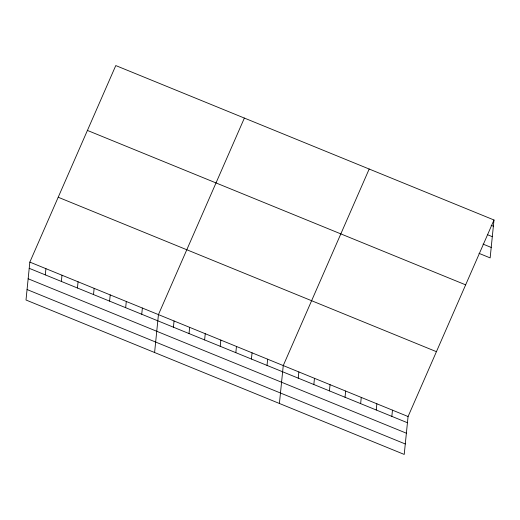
<?xml version="1.0" encoding="UTF-8"?>
<svg xmlns="http://www.w3.org/2000/svg" width="520" height="520" viewBox="0 0 520 520"><rect width="100%" height="100%" fill="white"/><g stroke="black" fill="none" stroke-linecap="round" stroke-linejoin="round"><path stroke-width="0.78" d="M29.848 262.1L26 300.007L404.222 454.435L408.076 416.533L494 219.993L115.778 65.566L29.848 262.1L408.076 416.533M45.292 274.872L45.923 268.664M61.367 281.437L61.997 275.23M77.441 288.002L78.072 281.788M93.516 294.567L94.146 288.353M109.59 301.125L110.221 294.918M125.665 307.69L126.295 301.483M141.739 314.256L142.37 308.042M154.596 352.515L158.444 314.606L244.374 118.073M173.42 327.19L174.05 320.976M189.02 333.56L189.65 327.346M204.62 339.931L205.25 333.716M220.22 346.3L220.85 340.087M235.827 352.671L236.457 346.457M251.427 359.041L252.057 352.826M267.026 365.411L267.657 359.197M279.409 403.475L283.257 365.567L369.187 169.033M298.233 378.151L298.864 371.937M313.833 384.521L314.464 378.307M329.433 390.891L330.064 384.676M345.033 397.26L345.67 391.047M360.64 403.631L361.27 397.416M376.24 410L376.87 403.787M391.84 416.371L392.47 410.163M494 219.993L490.152 257.901L479.005 253.351M491.14 225.297L493.37 226.207M487.851 234.845L492.31 236.665M483.041 244.101L491.212 247.442M87.419 130.423L465.647 284.85M58.208 197.243L436.429 351.676M29.218 268.314L407.446 422.74M28.158 278.772L406.38 433.199M27.06 289.549L405.288 443.976"/></g></svg>
